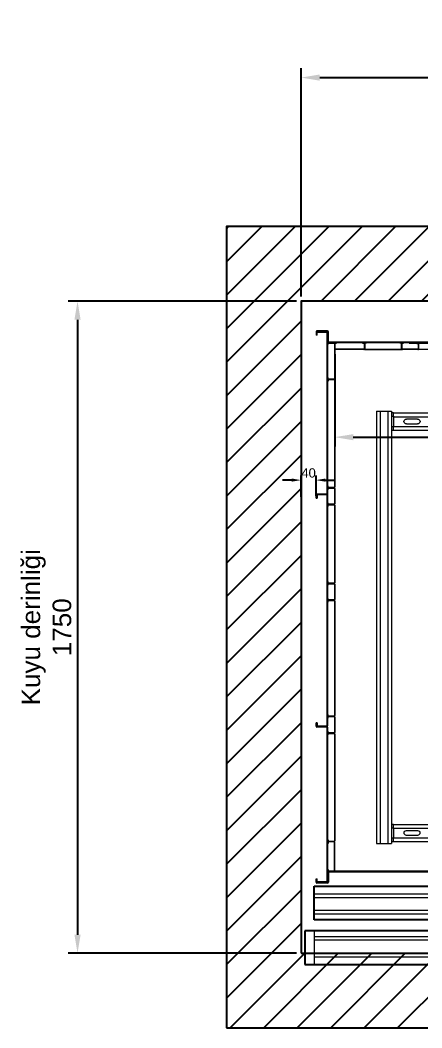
# Model space of a CAD drawing. Header units: millimetres. Extents: x -31 to 3200, y -77 to 2750.
# Drawn here: x 15 to 1093, y 0 to 2704 of the extents above; entities that cross this region are included whole.
import ezdxf

# ---------------------------------------------------------------- set-up
doc = ezdxf.new("R2010")
doc.units = ezdxf.units.MM
doc.set_wipeout_variables(frame=1)
doc.linetypes.add('CENTERX2', pattern=[4, 2.5, -0.5, 0.5, -0.5])
doc.layers.add('TARAMA', color=251, linetype='CENTERX2')
doc.layers.add('TUĞLA DUVAR', color=251, linetype='Continuous')
doc.styles.get("Standard").update_dxf_attribs({"font": 'arial.ttf'})
doc.dimstyles.new('DimStyleALP', dxfattribs={"dimscale": 20, "dimtxt": 2.5, "dimasz": 2.5, "dimexe": 1.25, "dimexo": 0.625, "dimtad": 1, "dimdsep": 46, "dimtxsty": 'Standard', "dimcen": 2.5, "dimclrd": 60, "dimclre": 60, "dimadec": 0, "dimazin": 0, "dimtfac": 1, "dimtofl": 0, "dimtmove": 0, "dimatfit": 3, "dimfxl": 1, "dimarcsym": 0})
doc.dimstyles.new('S', dxfattribs={"dimscale": 10, "dimtxt": 2.5, "dimasz": 2.5, "dimexe": 1.25, "dimexo": 0.625, "dimtad": 1, "dimdsep": 46, "dimtxsty": 'Standard', "dimcen": 2.5, "dimclrd": 60, "dimclre": 60, "dimadec": 0, "dimazin": 0, "dimtfac": 1, "dimtofl": 0, "dimtmove": 0, "dimatfit": 3, "dimfxl": 1, "dimarcsym": 0})

# ---------------------------------------------------------------- blocks, each defined once
blk = doc.blocks.new('*D43')
at = {"color": 60, "linetype": 'ByBlock', "lineweight": -2, "transparency": 16777216}
for p, q in [((-912.5, 875), (-1525, 875)), ((-1500, 825), (-1500, -825)), ((-912.5, -875), (-1525, -875))]:
    blk.add_line(p, q, dxfattribs=at)
at = {"color": 60, "transparency": 16777216}
for points in [[(-1508.3, 825), (-1491.7, 825), (-1500, 875)], [(-1508.3, -825), (-1491.7, -825), (-1500, -875)]]:
    blk.add_solid(points, dxfattribs=at)
at = {"layer": 'Defpoints', "color": 0, "transparency": 16777216}
for p in [(-900, 875), (-1500, -875), (-900, -875)]:
    blk.add_point(p, dxfattribs=at)
at = {"color": 0, "transparency": 16777216, "insert": (-1583.3, 0), "char_height": 50, "attachment_point": 5, "rotation": 90}
blk.add_mtext('Kuyu derinliği^J1750', dxfattribs=at)
blk = doc.blocks.new('*D42')
at = {"color": 60, "linetype": 'ByBlock', "lineweight": -2, "transparency": 16777216}
for p, q in [((-900, 887.5), (-900, 1500)), ((900, 887.5), (900, 1500)), ((-850, 1475), (850, 1475))]:
    blk.add_line(p, q, dxfattribs=at)
at = {"color": 60, "transparency": 16777216}
for points in [[(-850, 1483.3), (-850, 1466.7), (-900, 1475)], [(850, 1483.3), (850, 1466.7), (900, 1475)]]:
    blk.add_solid(points, dxfattribs=at)
at = {"layer": 'Defpoints', "color": 0, "transparency": 16777216}
for p in [(900, 1475), (-900, 875), (900, 875)]:
    blk.add_point(p, dxfattribs=at)
at = {"color": 0, "transparency": 16777216, "insert": (50, 1558.4), "char_height": 50, "attachment_point": 5}
blk.add_mtext('Kuyu genişliği\\P1800', dxfattribs=at)
blk = doc.blocks.new('*U29')
at = {"color": 7, "linetype": 'Continuous'}
for p, q in [((-925, -130), (-925, -40)), ((-925, -40), (450, -40)), ((465, -130), (-925, -130)), ((465, -160), (-950, -160)), ((-950, -160), (-950, -250)), ((-950, -250), (450, -250))]:
    blk.add_line(p, q, dxfattribs=at)
at = {"color": 251, "linetype": 'Continuous', "lineweight": 5, "true_color": 0x636466}
for p, q in [((-925, -60), (-460, -60)), ((-925, -70), (-460, -70)), ((-10, -105), (-925, -105)), ((-10, -115), (-925, -115)), ((-925, -160), (-925, -250)), ((-925, -175), (-10, -175)), ((-10, -185), (-925, -185)), ((-925, -220), (-460, -220)), ((-460, -230), (-925, -230))]:
    blk.add_line(p, q, dxfattribs=at)
blk = doc.blocks.new('*D34')
at = {"color": 60, "linetype": 'ByBlock', "lineweight": -2, "transparency": 16777216}
for p, q in [((-650, 1387.5), (-650, 1140)), ((650, 1387.5), (650, 1140)), ((-600, 1165), (329.5, 1165)), ((404.5, 1165), (600, 1165))]:
    blk.add_line(p, q, dxfattribs=at)
at = {"color": 60, "transparency": 16777216}
for points in [[(-600, 1173.3), (-600, 1156.7), (-650, 1165)], [(600, 1173.3), (600, 1156.7), (650, 1165)]]:
    blk.add_solid(points, dxfattribs=at)
at = {"layer": 'Defpoints', "color": 0, "transparency": 16777216}
for p in [(-650, 1400), (650, 1400), (650, 1165)]:
    blk.add_point(p, dxfattribs=at)
at = {"color": 0, "transparency": 16777216, "insert": (0, 1248.3), "char_height": 50, "attachment_point": 5}
blk.add_mtext('Kabin genişliği \\P1300', dxfattribs=at)
blk = doc.blocks.new('A$C27DB1261')
at = {"color": 136, "linetype": 'Continuous', "lineweight": 15}
for p, q in [((110, 80), (110, 1240)), ((110, 1240), (120, 1240)), ((120, 80), (120, 1240)), ((120, 1240), (140, 1240)), ((140, 80), (140, 1240)), ((140, 1240), (150, 1240)), ((150, 1235), (150, 1240)), ((150, 1226), (150, 1235)), ((150, 1235), (155, 1235)), ((155, 1226), (150, 1226)), ((150, 1198), (150, 1226)), ((155, 1235), (627.5, 1235)), ((155, 1235), (155, 1226)), ((155, 1198), (155, 1226)), ((155, 1199), (155, 1225)), ((155, 1225), (627.5, 1225)), ((220, 1218.5), (190, 1218.5)), ((150, 1189), (150, 1198)), ((150, 1198), (155, 1198)), ((155, 1199), (627.5, 1199)), ((155, 1198), (155, 1189)), ((190, 1205.5), (220, 1205.5)), ((150, 131), (150, 1189)), ((155, 1189), (150, 1189)), ((155, 1189), (627.5, 1189)), ((150, 122), (150, 131)), ((150, 131), (155, 131)), ((155, 122), (150, 122)), ((150, 94), (150, 122)), ((155, 131), (627.5, 131)), ((155, 131), (155, 122)), ((155, 94), (155, 122)), ((155, 95), (155, 121)), ((155, 121), (627.5, 121)), ((190, 114.5), (220, 114.5)), ((150, 85), (150, 94)), ((150, 94), (155, 94)), ((150, 80), (150, 85)), ((155, 85), (150, 85)), ((155, 95), (627.5, 95)), ((155, 94), (155, 85)), ((155, 85), (627.5, 85)), ((220, 101.5), (190, 101.5)), ((110, 80), (120, 80)), ((120, 80), (140, 80)), ((140, 80), (150, 80))]:
    blk.add_line(p, q, dxfattribs=at)
for centre, start, end in [((190, 1212), 90, 270), ((220, 1212), 270, 90), ((190, 108), 90, 270), ((220, 108), 270, 90)]:
    blk.add_arc(centre, 6.5, start, end, dxfattribs=at)
blk = doc.blocks.new('*D50')
at = {"color": 60, "linetype": 'ByBlock', "lineweight": -2, "transparency": 16777216}
for p, q in [((743.7, 1469.8), (718.7, 1469.8)), ((768.7, 1424.9), (768.7, 1482.3)), ((808.7, 1427.8), (808.7, 1482.3)), ((833.7, 1469.8), (858.7, 1469.8))]:
    blk.add_line(p, q, dxfattribs=at)
at = {"color": 60, "transparency": 16777216}
for points in [[(743.7, 1474), (743.7, 1465.7), (768.7, 1469.8)], [(833.7, 1474), (833.7, 1465.7), (808.7, 1469.8)]]:
    blk.add_solid(points, dxfattribs=at)
at = {"layer": 'Defpoints', "color": 0, "transparency": 16777216}
for p in [(768.7, 1469.8), (768.7, 1418.7), (808.7, 1421.5)]:
    blk.add_point(p, dxfattribs=at)
at = {"color": 0, "transparency": 16777216, "insert": (788.7, 1488.9), "char_height": 25, "attachment_point": 5}
blk.add_mtext('40', dxfattribs=at)
blk = doc.blocks.new('*U41')
at = {"layer": 'TARAMA'}
h = blk.add_hatch(dxfattribs=at)
h.set_pattern_fill('ANSI31', color=256, scale=20)
h.set_pattern_definition([(45, (-1250, -1200), (-44.9013, 44.9013), [])])
h.paths.add_polyline_path([(-1100, -1075), (1100, -1075), (1100, 1075), (-1100, 1075)])
h.paths.add_polyline_path([(-900, -875), (900, -875), (900, 875), (-900, 875)], flags=16)
at = {"layer": 'TUĞLA DUVAR'}
for points in [[(-1100, -1075), (1100, -1075), (1100, 1075), (-1100, 1075)], [(-900, -875), (900, -875), (900, 875), (-900, 875)]]:
    blk.add_lwpolyline(points, close=True, dxfattribs=at)
dim = blk.add_linear_dim(base=(900, 1475), p1=(-900, 875), p2=(900, 875), text='Kuyu genişliği\\P<>', dimstyle='DimStyleALP')
dim.commit()
dim.dimension.update_dxf_attribs({"geometry": '*D42', "text_midpoint": (50, 1475), "dimtype": 128})
dim = blk.add_linear_dim(base=(-1500, -875), p1=(-900, 875), p2=(-900, -875), angle=90, text='Kuyu derinliği^J<>', dimstyle='DimStyleALP')
dim.commit()
dim.dimension.update_dxf_attribs({"geometry": '*D43', "text_midpoint": (-1500, 0), "dimtype": 128})
blk = doc.blocks.new('*U33')
blk.add_wipeout([(0, -1.5), (666, -1.537), (666.707, -1.83), (667, -2.537), (667, -29.037), (667.732, -30.805), (669.5, -31.537), (697.5, -31.537), (699.268, -30.805), (700, -29.045), (700, -20.037), (697, -20.037), (697, -27.537), (696.707, -28.244), (696, -28.537), (671, -28.537), (670.293, -28.244), (670, -27.537), (670, 385.963), (670.293, 386.67), (671, 386.963), (697.5, 386.963), (699.268, 387.695), (700, 389.463), (700, 398.463), (697, 398.463), (697, 390.963), (696.707, 390.256), (696, 389.963), (671, 389.963), (670.293, 390.256), (670, 390.969), (670, 1008.963), (670.293, 1009.67), (671, 1009.963), (696, 1009.963), (696.707, 1009.67), (697, 1008.963), (697, 1001.463), (700, 1001.463), (700, 1010.463), (699.268, 1012.231), (697.5, 1012.963), (671, 1012.963), (670.293, 1013.256), (670, 1013.963), (670, 1445.969), (670.293, 1446.67), (671, 1446.963), (696, 1446.963), (696.707, 1446.67), (697, 1445.963), (697, 1438.463), (700, 1438.463), (700, 1447.463), (699.268, 1449.231), (697.5, 1449.963), (669.5, 1449.963), (667.732, 1449.231), (667, 1447.463), (667, 1420.963), (666.707, 1420.256), (666, 1419.963), (334.167, 1420), (333.46, 1420.293), (333.167, 1421), (333.167, 1447.5), (332.434, 1449.268), (330.667, 1450), (321.667, 1450), (321.667, 1447), (329.167, 1447), (329.874, 1446.707), (330.167, 1446), (330.167, 1421), (329.167, 1420), (0, 1420), (-329.167, 1420), (-330.167, 1421), (-330.167, 1446), (-329.874, 1446.707), (-329.167, 1447), (-321.667, 1447), (-321.667, 1450), (-330.667, 1450), (-332.434, 1449.268), (-333.167, 1447.5), (-333.167, 1421), (-333.46, 1420.293), (-334.167, 1420), (-666, 1420.037), (-666.707, 1420.33), (-667, 1421.037), (-667, 1447.537), (-667.732, 1449.305), (-669.5, 1450.037), (-697.5, 1450.037), (-699.268, 1449.305), (-700, 1447.537), (-700, 1438.537), (-697, 1438.537), (-697, 1446.037), (-696.707, 1446.744), (-696, 1447.037), (-671, 1447.037), (-670.293, 1446.744), (-670, 1446.042), (-670, 1014.037), (-670.293, 1013.33), (-671, 1013.037), (-697.5, 1013.037), (-699.268, 1012.305), (-700, 1010.537), (-700, 1001.537), (-697, 1001.537), (-697, 1009.037), (-696.707, 1009.744), (-696, 1010.037), (-671, 1010.037), (-670.293, 1009.744), (-670, 1009.037), (-670, 391.042), (-670.293, 390.33), (-671, 390.037), (-696, 390.037), (-696.707, 390.33), (-697, 391.037), (-697, 398.537), (-700, 398.537), (-700, 389.537), (-699.268, 387.769), (-697.5, 387.037), (-671, 387.037), (-670.293, 386.744), (-670, 386.037), (-670, -27.463), (-670.293, -28.17), (-671, -28.463), (-696, -28.463), (-696.707, -28.17), (-697, -27.463), (-697, -19.963), (-700, -19.963), (-700, -28.971), (-699.268, -30.731), (-697.5, -31.463), (-669.5, -31.463), (-667.732, -30.731), (-667, -28.963), (-667, -2.463), (-666.707, -1.756), (-666, -1.463)])
at = {"color": 7, "linetype": 'Continuous', "lineweight": 15}
for p, q in [((-700, 1447.537), (-700, 1438.537)), ((-698.5, 1438.537), (-700, 1438.537)), ((-698.5, 1447.537), (-698.5, 1438.537)), ((-698.5, 1438.537), (-698.5, 1446.037)), ((-697, 1438.537), (-698.5, 1438.537)), ((-669.5, 1450.037), (-697.5, 1450.037)), ((-669.5, 1448.537), (-697.5, 1448.537)), ((-697, 1438.537), (-697, 1446.037)), ((-696, 1448.537), (-671, 1448.537)), ((-696, 1447.037), (-671, 1447.037)), ((-670, 1014.037), (-670, 1446.042)), ((-668.5, 1421.037), (-668.5, 1447.537)), ((-667, 1421.037), (-667, 1447.537)), ((-668.5, 1014.037), (-668.5, 1421.037)), ((-668.5, 1413.537), (-668.5, 1416.737)), ((-667.7, 1413.537), (-668.5, 1413.537)), ((-667.7, 1413.537), (-667.7, 1416.737)), ((-666.7, 1418.537), (-651.8, 1418.537)), ((-666.7, 1417.737), (-651.8, 1417.737)), ((-334.167, 1420), (-666, 1420.037)), ((-334.167, 1418.5), (-666, 1418.537)), ((-650.8, 1416.737), (-650.8, 1321.837)), ((-650, 1416.737), (-650, 1321.837)), ((-650, 1401.837), (-650, 1416.737)), ((-649.2, 1401.837), (-649.2, 1416.737)), ((-648.2, 1418.537), (-645, 1418.537)), ((-648.2, 1417.737), (-645, 1417.737)), ((-645, 1418.537), (-645, 1417.737)), ((-575, 1418.537), (-571.8, 1418.537)), ((-575, 1417.737), (-575, 1418.537)), ((-575, 1417.737), (-571.8, 1417.737)), ((-570.8, 1416.737), (-570.8, 1401.837)), ((-570, 1416.737), (-570, 1401.837)), ((-569.2, 1416.737), (-569.2, 1401.837)), ((-565, 1418.537), (-568.2, 1418.537)), ((-565, 1417.737), (-568.2, 1417.737)), ((-565, 1418.537), (-565, 1417.737)), ((-475, 1417.7), (-475, 1418.5)), ((-471.8, 1417.7), (-475, 1417.7)), ((-470.8, 1401.8), (-470.8, 1416.7)), ((-470, 1401.8), (-470, 1416.7)), ((-469.2, 1401.8), (-469.2, 1416.7)), ((-468.2, 1417.7), (-465, 1417.7)), ((-465, 1418.5), (-465, 1417.7)), ((-450, 1418.5), (-450, 1417)), ((-450, 1418.5), (520, 1418.5)), ((-450, 1417), (450, 1417)), ((-430, 1417), (-426.8, 1417)), ((-430, 1416.2), (-430, 1417)), ((-430, 1416.2), (-426.8, 1416.2)), ((-425.8, 1415.2), (-425.8, 1401.8)), ((-425, 1415.2), (-425, 1401.8)), ((-648.2, 1400.037), (-650, 1400.037)), ((-571.8, 1400.837), (-648.2, 1400.837)), ((-571.8, 1400.037), (-648.2, 1400.037)), ((-568.2, 1400.837), (-471.8, 1400.8)), ((-568.2, 1400.037), (-471.8, 1400)), ((-426.8, 1400.8), (-468.2, 1400.8)), ((-426.8, 1400), (-468.2, 1400)), ((-668.5, 1325.037), (-667.7, 1325.037)), ((-668.5, 1321.837), (-668.5, 1325.037)), ((-667.7, 1321.837), (-667.7, 1325.037)), ((-668.5, 1318.237), (-668.5, 1315.037)), ((-667.7, 1315.037), (-668.5, 1315.037)), ((-667.7, 1318.237), (-667.7, 1315.037)), ((-651.8, 1320.837), (-666.7, 1320.837)), ((-651.8, 1320.037), (-666.7, 1320.037)), ((-651.8, 1319.237), (-666.7, 1319.237)), ((-650.8, 1318.237), (-650.8, 1030.937)), ((-650, 1318.246), (-650, 1030.937)), ((-667.7, 1034.137), (-668.5, 1034.137)), ((-668.5, 1030.937), (-668.5, 1034.137)), ((-667.7, 1030.937), (-667.7, 1034.137)), ((-651.8, 1029.937), (-666.7, 1029.937)), ((-666.7, 1029.137), (-651.8, 1029.137)), ((-666.7, 1028.337), (-651.8, 1028.337)), ((-700, 1001.537), (-700, 1010.537)), ((-700, 1001.537), (-698.5, 1001.537)), ((-698.5, 1001.537), (-698.5, 1010.537)), ((-698.5, 1009.037), (-698.5, 1001.537)), ((-698.5, 1001.537), (-697, 1001.537)), ((-697.5, 1013.037), (-671, 1013.037)), ((-697.5, 1011.537), (-671, 1011.537)), ((-697, 1009.037), (-697, 1001.537)), ((-671, 1011.537), (-696, 1011.537)), ((-671, 1010.037), (-696, 1010.037)), ((-670, 391.037), (-670, 1009.037)), ((-668.5, 1024.137), (-668.5, 1027.337)), ((-668.5, 1024.137), (-667.7, 1024.137)), ((-668.5, 1009.037), (-668.5, 1014.037)), ((-668.5, 391.037), (-668.5, 1009.037)), ((-667.7, 1024.137), (-667.7, 1027.337)), ((-650.8, 1027.337), (-650.8, 985.937)), ((-650, 1027.337), (-650, 985.937)), ((-667.7, 989.137), (-668.5, 989.137)), ((-668.5, 985.937), (-668.5, 989.137)), ((-668.5, 979.137), (-668.5, 982.337)), ((-668.5, 979.137), (-667.7, 979.137)), ((-667.7, 985.937), (-667.7, 989.137)), ((-667.7, 979.137), (-667.7, 982.337)), ((-651.8, 984.937), (-666.7, 984.937)), ((-666.7, 984.137), (-651.8, 984.137)), ((-666.7, 983.337), (-651.8, 983.337)), ((-650.8, 982.337), (-650.8, 774.337)), ((-650, 982.337), (-650, 774.337)), ((-667.7, 777.537), (-668.5, 777.537)), ((-668.5, 774.337), (-668.5, 777.537)), ((-668.5, 767.537), (-668.5, 770.737)), ((-668.5, 767.537), (-667.7, 767.537)), ((-667.7, 774.337), (-667.7, 777.537)), ((-667.7, 767.537), (-667.7, 770.737)), ((-651.8, 773.337), (-666.7, 773.337)), ((-651.8, 772.537), (-666.7, 772.537)), ((-666.7, 771.737), (-651.8, 771.737)), ((-650.8, 770.737), (-650.8, 729.337)), ((-650, 770.737), (-650, 729.337)), ((-667.7, 732.537), (-668.5, 732.537)), ((-668.5, 729.337), (-668.5, 732.537)), ((-667.7, 729.337), (-667.7, 732.537)), ((-668.5, 722.537), (-668.5, 725.737)), ((-668.5, 722.537), (-667.7, 722.537)), ((-667.7, 722.537), (-667.7, 725.737)), ((-651.8, 728.337), (-666.7, 728.337)), ((-651.8, 727.537), (-666.7, 727.537)), ((-666.7, 726.737), (-651.8, 726.737)), ((-650.8, 725.737), (-650.8, 417.737)), ((-650, 725.737), (-650, 417.737)), ((-667.7, 420.937), (-668.5, 420.937)), ((-668.5, 417.737), (-668.5, 420.937)), ((-668.5, 414.137), (-668.5, 417.737)), ((-668.5, 410.937), (-668.5, 414.137)), ((-668.5, 410.937), (-667.7, 410.937)), ((-667.7, 417.737), (-667.7, 420.937)), ((-667.7, 410.937), (-667.7, 414.137)), ((-651.8, 416.737), (-666.7, 416.737)), ((-666.7, 415.937), (-651.8, 415.937)), ((-666.7, 415.137), (-651.8, 415.137)), ((-650.8, 414.137), (-650.8, 372.737)), ((-650, 414.137), (-650, 417.737)), ((-650, 414.137), (-650, 372.737)), ((-698.5, 398.537), (-700, 398.537)), ((-700, 389.537), (-700, 398.537)), ((-698.5, 389.537), (-698.5, 398.537)), ((-698.5, 398.537), (-698.5, 391.037)), ((-697, 398.537), (-698.5, 398.537)), ((-671, 388.537), (-697.5, 388.537)), ((-671, 387.037), (-697.5, 387.037)), ((-697, 398.537), (-697, 391.037)), ((-696, 390.037), (-671, 390.037)), ((-696, 388.537), (-671, 388.537)), ((-670, -27.463), (-670, 386.037)), ((-668.5, 0.037), (-668.5, 386.037)), ((-667.7, 375.937), (-668.5, 375.937)), ((-668.5, 372.737), (-668.5, 375.937)), ((-668.5, 365.937), (-668.5, 369.137)), ((-668.5, 365.937), (-667.7, 365.937)), ((-667.7, 372.737), (-667.7, 375.937)), ((-667.7, 365.937), (-667.7, 369.137)), ((-651.8, 371.737), (-666.7, 371.737)), ((-666.7, 370.937), (-651.8, 370.937)), ((-666.7, 370.137), (-651.8, 370.137)), ((-650.8, 369.137), (-650.8, 81.637)), ((-650, 369.137), (-650, 81.637)), ((-668.5, 84.837), (-667.7, 84.837)), ((-668.5, 84.837), (-668.5, 81.637)), ((-667.7, 84.837), (-667.7, 81.637)), ((-668.5, 78.037), (-668.5, 74.837)), ((-667.7, 74.837), (-668.5, 74.837)), ((-667.7, 78.037), (-667.7, 74.837)), ((-666.7, 80.637), (-651.8, 80.637)), ((-651.8, 79.837), (-666.7, 79.837)), ((-651.8, 79.037), (-666.7, 79.037)), ((-650.8, 1.837), (-650.8, 78.037)), ((-650, 1.837), (-650, 78.037)), ((-668.5, 5.037), (-667.7, 5.037)), ((-668.5, 5.037), (-668.5, 1.837)), ((668.5, -0.037), (-668.5, 0.037)), ((-668.5, -27.463), (-668.5, 0.037)), ((-667.7, 5.037), (-667.7, 1.837)), ((-666.7, 0.837), (-651.8, 0.837)), ((-650, 0.037), (-650, 1.837)), ((-700, -19.963), (-698.5, -19.963)), ((-700, -28.963), (-700, -19.963)), ((-698.5, -28.963), (-698.5, -19.963)), ((-698.5, -19.963), (-697, -19.963)), ((-698.5, -27.463), (-698.5, -19.963)), ((-697, -27.463), (-697, -19.963)), ((-668.5, -1.463), (666, -1.537)), ((-668.5, -2.463), (-668.5, -28.963)), ((-667, -2.463), (-667, -28.963)), ((-669.5, -29.963), (-697.5, -29.963)), ((-669.5, -31.463), (-697.5, -31.463)), ((-671, -28.463), (-696, -28.463)), ((-671, -29.963), (-696, -29.963))]:
    blk.add_line(p, q, dxfattribs=at)
blk.add_lwpolyline([(-425, 1400), (-425, 1417), (425, 1417), (425, 1400)], close=True, dxfattribs=at)
for centre, radius, start, end in [((-697.5, 1447.537), 2.5, 90, 180), ((-696, 1446.037), 2.5, 90, 180), ((-697.5, 1447.537), 1, 90, 180), ((-696, 1446.037), 1, 90, 180), ((-671, 1446.037), 2.5, 0, 90), ((-671, 1446.037), 1, 0, 90), ((-669.5, 1447.537), 2.5, 0, 90), ((-669.5, 1447.537), 1, 0, 90), ((-666, 1421.037), 2.5, 180, 270), ((-666.7, 1416.737), 1.8, 90, 180), ((-666.7, 1416.737), 1, 90, 180), ((-666, 1421.037), 1, 180, 270), ((-651.8, 1416.737), 1.8, 0, 90), ((-651.8, 1416.737), 1, 0, 90), ((-648.2, 1416.737), 1.8, 90, 180), ((-648.2, 1416.737), 1, 90, 180), ((-571.8, 1416.737), 1.8, 0, 90), ((-571.8, 1416.737), 1, 0, 90), ((-568.2, 1416.737), 1.8, 90, 180), ((-568.2, 1416.737), 1, 90, 180), ((-471.8, 1416.7), 1.8, 0, 90), ((-471.8, 1416.7), 1, 0, 90), ((-468.2, 1416.7), 1.8, 90, 180), ((-468.2, 1416.7), 1, 90, 180), ((-426.8, 1415.2), 1.8, 0, 90), ((-426.8, 1415.2), 1, 0, 90), ((-648.2, 1401.837), 1.8, 180, 270), ((-648.2, 1401.837), 1, 180, 270), ((-571.8, 1401.837), 1.8, 270, 0), ((-571.8, 1401.837), 1, 270, 0), ((-568.2, 1401.837), 1.8, 180, 270), ((-568.2, 1401.837), 1, 180, 270), ((-471.8, 1401.8), 1.8, 270, 0), ((-471.8, 1401.8), 1, 270, 0), ((-468.2, 1401.8), 1.8, 180, 270), ((-468.2, 1401.8), 1, 180, 270), ((-426.8, 1401.8), 1, 270, 0), ((-426.8, 1401.8), 1.8, 270, 0), ((-666.7, 1321.837), 1.8, 180, 270), ((-666.7, 1318.237), 1.8, 90, 180), ((-666.7, 1321.837), 1, 180, 270), ((-666.7, 1318.237), 1, 90, 180), ((-651.8, 1321.837), 1, 270, 0), ((-651.8, 1321.837), 1.8, 270, 0), ((-651.8, 1318.237), 1.8, 0, 90), ((-651.8, 1318.237), 1, 0, 90), ((-666.7, 1030.937), 1.8, 180, 270), ((-666.7, 1027.337), 1.8, 90, 180), ((-666.7, 1030.937), 1, 180, 270), ((-666.7, 1027.337), 1, 90, 180), ((-651.8, 1030.937), 1, 270, 0), ((-651.8, 1030.937), 1.8, 270, 0), ((-651.8, 1027.337), 1.8, 0, 90), ((-651.8, 1027.337), 1, 0, 90), ((-697.5, 1010.537), 2.5, 90, 180), ((-696, 1009.037), 2.5, 90, 180), ((-697.5, 1010.537), 1, 90, 180), ((-696, 1009.037), 1, 90, 180), ((-671, 1014.037), 2.5, 270, 0), ((-671, 1014.037), 1, 270, 0), ((-671, 1009.037), 2.5, 0, 90), ((-671, 1009.037), 1, 0, 90), ((-666.7, 985.937), 1.8, 180, 270), ((-666.7, 982.337), 1.8, 90, 180), ((-666.7, 985.937), 1, 180, 270), ((-666.7, 982.337), 1, 90, 180), ((-651.8, 985.937), 1, 270, 0), ((-651.8, 985.937), 1.8, 270, 0), ((-651.8, 982.337), 1.8, 0, 90), ((-651.8, 982.337), 1, 0, 90), ((-666.7, 774.337), 1.8, 180, 270), ((-666.7, 770.737), 1.8, 90, 180), ((-666.7, 774.337), 1, 180, 270), ((-666.7, 770.737), 1, 90, 180), ((-651.8, 774.337), 1, 270, 0), ((-651.8, 774.337), 1.8, 270, 0), ((-651.8, 770.737), 1.8, 0, 90), ((-651.8, 770.737), 1, 0, 90), ((-666.7, 729.337), 1.8, 180, 270), ((-666.7, 725.737), 1.8, 90, 180), ((-666.7, 729.337), 1, 180, 270), ((-666.7, 725.737), 1, 90, 180), ((-651.8, 729.337), 1, 270, 0), ((-651.8, 729.337), 1.8, 270, 0), ((-651.8, 725.737), 1.8, 0, 90), ((-651.8, 725.737), 1, 0, 90), ((-666.7, 417.737), 1.8, 180, 270), ((-666.7, 414.137), 1.8, 90, 180), ((-666.7, 417.737), 1, 180, 270), ((-666.7, 414.137), 1, 90, 180), ((-651.8, 417.737), 1, 270, 0), ((-651.8, 417.737), 1.8, 270, 0), ((-651.8, 414.137), 1.8, 0, 90), ((-651.8, 414.137), 1, 0, 90), ((-697.5, 389.537), 2.5, 180, 270), ((-696, 391.037), 2.5, 180, 270), ((-697.5, 389.537), 1, 180, 270), ((-696, 391.037), 1, 180, 270), ((-671, 391.037), 2.5, 270, 0), ((-671, 391.037), 1, 270, 0), ((-671, 386.037), 2.5, 0, 90), ((-671, 386.037), 1, 0, 90), ((-666.7, 372.737), 1.8, 180, 270), ((-666.7, 369.137), 1.8, 90, 180), ((-666.7, 372.737), 1, 180, 270), ((-666.7, 369.137), 1, 90, 180), ((-651.8, 372.737), 1.8, 270, 0), ((-651.8, 372.737), 1, 270, 0), ((-651.8, 369.137), 1.8, 0, 90), ((-651.8, 369.137), 1, 0, 90), ((-666.7, 81.637), 1.8, 180, 270), ((-666.7, 81.637), 1, 180, 270), ((-651.8, 81.637), 1.8, 270, 0), ((-651.8, 81.637), 1, 270, 0), ((-666.7, 78.037), 1.8, 90, 180), ((-666.7, 78.037), 1, 90, 180), ((-651.8, 78.037), 1.8, 0, 90), ((-651.8, 78.037), 1, 0, 90), ((-666.7, 1.837), 1.8, 180, 270), ((-666.7, 1.837), 1, 180, 270), ((-651.8, 1.837), 1.8, 270, 0), ((-651.8, 1.837), 1, 270, 0), ((-666, -2.463), 1, 90, 180), ((-697.5, -28.963), 2.5, 180, 270), ((-696, -27.463), 2.5, 180, 270), ((-697.5, -28.963), 1, 180, 270), ((-696, -27.463), 1, 180, 270), ((-671, -27.463), 1, 270, 0), ((-671, -27.463), 2.5, 270, 0), ((-669.5, -28.963), 1, 270, 0), ((-669.5, -28.963), 2.5, 270, 0)]:
    blk.add_arc(centre, radius, start, end, dxfattribs=at)
dim = blk.add_linear_dim(base=(650, 1165), p1=(-650, 1400.037), p2=(650, 1399.963), angle=180, text='Kabin genişliği \\P<>', dimstyle='DimStyleALP')
dim.commit()
dim.dimension.update_dxf_attribs({"geometry": '*D34', "text_midpoint": (0, 1165), "dimtype": 128})

msp = doc.modelspace()

# ---------------------------------------------------------------- block references
for name, p in [('*U41', (1668.727, 1075)), ('*U29', (1728.727, 420))]:
    msp.add_blockref(name, p)

# ---------------------------------------------------------------- next in the draw order: block references
msp.add_blockref('*U33', (1508.727, 419.988))

# ---------------------------------------------------------------- next in the draw order: block references
at = {"linetype": 'ByBlock', "xscale": -1, "rotation": 180}
msp.add_blockref('A$C27DB1261', (861.227, 1735), dxfattribs=at)

# ---------------------------------------------------------------- next in the draw order: dimensions: what is measured, and where the dimension line sits
dim = msp.add_linear_dim(base=(768.727, 1469.842), p1=(808.727, 1421.524), p2=(768.727, 1418.666), dimstyle='S')
dim.commit()
dim.dimension.update_dxf_attribs({"geometry": '*D50', "text_midpoint": (788.727, 1469.842), "dimtype": 160})

doc.saveas('drawing.dxf')
